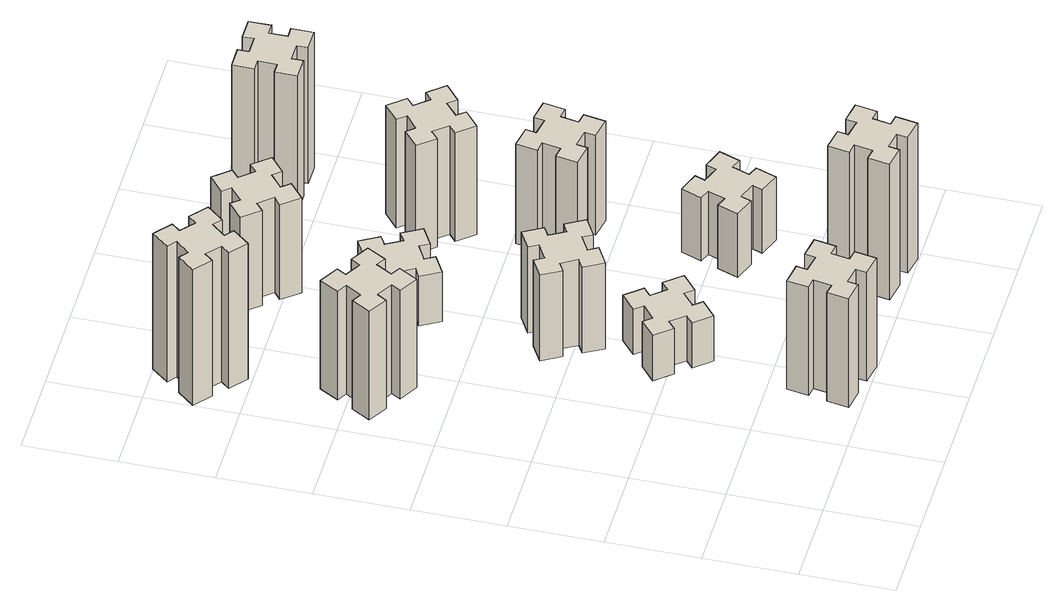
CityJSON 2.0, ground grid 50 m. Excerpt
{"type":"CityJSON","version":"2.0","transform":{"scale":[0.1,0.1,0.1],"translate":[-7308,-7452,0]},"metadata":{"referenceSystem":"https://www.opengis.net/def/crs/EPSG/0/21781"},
"CityObjects":{
"building1":{"type":"Building","attributes":{"class":"1000","function":"1000","usage":"1000","yearOfConstruction":2016,"roofType":"1000","measuredHeight":72,"storeysAboveGround":30,"storeysBelowGround":0},"geometry":[{"type":"Solid","lod":"1","boundaries":[[[[0,1,2,3,4,5,6,7,8,9,10,11,12,13,14,15,16,17,18,19]],[[17,16,20,21]],[[16,15,22,20]],[[15,14,23,22]],[[14,13,24,23]],[[13,12,25,24]],[[12,11,26,25]],[[11,10,27,26]],[[10,9,28,27]],[[9,8,29,28]],[[8,7,30,29]],[[7,6,31,30]],[[6,5,32,31]],[[5,4,33,32]],[[4,3,34,33]],[[3,2,35,34]],[[2,1,36,35]],[[1,0,37,36]],[[0,19,38,37]],[[19,18,39,38]],[[18,17,21,39]],[[24,25,26,27,28,29,30,31,32,33,34,35,36,37,38,39,21,20,22,23]]]]}]},
"building2":{"type":"Building","attributes":{"class":"1000","function":"1000","usage":"1000","yearOfConstruction":2016,"roofType":"1000","measuredHeight":72,"storeysAboveGround":30,"storeysBelowGround":0},"geometry":[{"type":"Solid","lod":"1","boundaries":[[[[40,41,42,43,44,45,46,47,48,49,50,51,52,53,54,55,56,57,58,59]],[[57,56,60,61]],[[56,55,62,60]],[[55,54,63,62]],[[54,53,64,63]],[[53,52,65,64]],[[52,51,66,65]],[[51,50,67,66]],[[50,49,68,67]],[[49,48,69,68]],[[48,47,70,69]],[[47,46,71,70]],[[46,45,72,71]],[[45,44,73,72]],[[44,43,74,73]],[[43,42,75,74]],[[42,41,76,75]],[[41,40,77,76]],[[40,59,78,77]],[[59,58,79,78]],[[58,57,61,79]],[[64,65,66,67,68,69,70,71,72,73,74,75,76,77,78,79,61,60,62,63]]]]}]},
"building3":{"type":"Building","attributes":{"class":"1000","function":"1000","usage":"1000","yearOfConstruction":2016,"roofType":"1000","measuredHeight":90,"storeysAboveGround":30,"storeysBelowGround":0},"geometry":[{"type":"Solid","lod":"1","boundaries":[[[[80,81,82,83,84,85,86,87,88,89,90,91,92,93,94,95,96,97,98,99]],[[97,96,100,101]],[[96,95,102,100]],[[95,94,103,102]],[[94,93,104,103]],[[93,92,105,104]],[[92,91,106,105]],[[91,90,107,106]],[[90,89,108,107]],[[89,88,109,108]],[[88,87,110,109]],[[87,86,111,110]],[[86,85,112,111]],[[85,84,113,112]],[[84,83,114,113]],[[83,82,115,114]],[[82,81,116,115]],[[81,80,117,116]],[[80,99,118,117]],[[99,98,119,118]],[[98,97,101,119]],[[104,105,106,107,108,109,110,111,112,113,114,115,116,117,118,119,101,100,102,103]]]]}]},
"building4":{"type":"Building","attributes":{"class":"1000","function":"1000","usage":"1000","yearOfConstruction":2016,"roofType":"1000","measuredHeight":30,"storeysAboveGround":30,"storeysBelowGround":0},"geometry":[{"type":"Solid","lod":"1","boundaries":[[[[120,121,122,123,124,125,126,127,128,129,130,131,132,133,134,135,136,137,138,139]],[[137,136,140,141]],[[136,135,142,140]],[[135,134,143,142]],[[134,133,144,143]],[[133,132,145,144]],[[132,131,146,145]],[[131,130,147,146]],[[130,129,148,147]],[[129,128,149,148]],[[128,127,150,149]],[[127,126,151,150]],[[126,125,152,151]],[[125,124,153,152]],[[124,123,154,153]],[[123,122,155,154]],[[122,121,156,155]],[[121,120,157,156]],[[120,139,158,157]],[[139,138,159,158]],[[138,137,141,159]],[[144,145,146,147,148,149,150,151,152,153,154,155,156,157,158,159,141,140,142,143]]]]}]},
"building5":{"type":"Building","attributes":{"class":"1000","function":"1000","usage":"1000","yearOfConstruction":2016,"roofType":"1000","measuredHeight":57,"storeysAboveGround":30,"storeysBelowGround":0},"geometry":[{"type":"Solid","lod":"1","boundaries":[[[[160,161,162,163,164,165,166,167,168,169,170,171,172,173,174,175,176,177,178,179]],[[177,176,180,181]],[[176,175,182,180]],[[175,174,183,182]],[[174,173,184,183]],[[173,172,185,184]],[[172,171,186,185]],[[171,170,187,186]],[[170,169,188,187]],[[169,168,189,188]],[[168,167,190,189]],[[167,166,191,190]],[[166,165,192,191]],[[165,164,193,192]],[[164,163,194,193]],[[163,162,195,194]],[[162,161,196,195]],[[161,160,197,196]],[[160,179,198,197]],[[179,178,199,198]],[[178,177,181,199]],[[184,185,186,187,188,189,190,191,192,193,194,195,196,197,198,199,181,180,182,183]]]]}]},
"building6":{"type":"Building","attributes":{"class":"1000","function":"1000","usage":"1000","yearOfConstruction":2016,"roofType":"1000","measuredHeight":33,"storeysAboveGround":30,"storeysBelowGround":0},"geometry":[{"type":"Solid","lod":"1","boundaries":[[[[200,201,202,203,204,205,206,207,208,209,210,211,212,213,214,215,216,217,218,219]],[[217,216,220,221]],[[216,215,222,220]],[[215,214,223,222]],[[214,213,224,223]],[[213,212,225,224]],[[212,211,226,225]],[[211,210,227,226]],[[210,209,228,227]],[[209,208,229,228]],[[208,207,230,229]],[[207,206,231,230]],[[206,205,232,231]],[[205,204,233,232]],[[204,203,234,233]],[[203,202,235,234]],[[202,201,236,235]],[[201,200,237,236]],[[200,219,238,237]],[[219,218,239,238]],[[218,217,221,239]],[[224,225,226,227,228,229,230,231,232,233,234,235,236,237,238,239,221,220,222,223]]]]}]},
"building7":{"type":"Building","attributes":{"class":"1000","function":"1000","usage":"1000","yearOfConstruction":2016,"roofType":"1000","measuredHeight":90,"storeysAboveGround":30,"storeysBelowGround":0},"geometry":[{"type":"Solid","lod":"1","boundaries":[[[[240,241,242,243,244,245,246,247,248,249,250,251,252,253,254,255,256,257,258,259]],[[257,256,260,261]],[[256,255,262,260]],[[255,254,263,262]],[[254,253,264,263]],[[253,252,265,264]],[[252,251,266,265]],[[251,250,267,266]],[[250,249,268,267]],[[249,248,269,268]],[[248,247,270,269]],[[247,246,271,270]],[[246,245,272,271]],[[245,244,273,272]],[[244,243,274,273]],[[243,242,275,274]],[[242,241,276,275]],[[241,240,277,276]],[[240,259,278,277]],[[259,258,279,278]],[[258,257,261,279]],[[264,265,266,267,268,269,270,271,272,273,274,275,276,277,278,279,261,260,262,263]]]]}]},
"building8":{"type":"Building","attributes":{"class":"1000","function":"1000","usage":"1000","yearOfConstruction":2016,"roofType":"1000","measuredHeight":63,"storeysAboveGround":30,"storeysBelowGround":0},"geometry":[{"type":"Solid","lod":"1","boundaries":[[[[280,281,282,283,284,285,286,287,288,289,290,291,292,293,294,295,296,297,298,299]],[[297,296,300,301]],[[296,295,302,300]],[[295,294,303,302]],[[294,293,304,303]],[[293,292,305,304]],[[292,291,306,305]],[[291,290,307,306]],[[290,289,308,307]],[[289,288,309,308]],[[288,287,310,309]],[[287,286,311,310]],[[286,285,312,311]],[[285,284,313,312]],[[284,283,314,313]],[[283,282,315,314]],[[282,281,316,315]],[[281,280,317,316]],[[280,299,318,317]],[[299,298,319,318]],[[298,297,301,319]],[[304,305,306,307,308,309,310,311,312,313,314,315,316,317,318,319,301,300,302,303]]]]}]},
"building9":{"type":"Building","attributes":{"class":"1000","function":"1000","usage":"1000","yearOfConstruction":2016,"roofType":"1000","measuredHeight":42,"storeysAboveGround":30,"storeysBelowGround":0},"geometry":[{"type":"Solid","lod":"1","boundaries":[[[[320,321,322,323,324,325,326,327,328,329,330,331,332,333,334,335,336,337,338,339]],[[337,336,340,341]],[[336,335,342,340]],[[335,334,343,342]],[[334,333,344,343]],[[333,332,345,344]],[[332,331,346,345]],[[331,330,347,346]],[[330,329,348,347]],[[329,328,349,348]],[[328,327,350,349]],[[327,326,351,350]],[[326,325,352,351]],[[325,324,353,352]],[[324,323,354,353]],[[323,322,355,354]],[[322,321,356,355]],[[321,320,357,356]],[[320,339,358,357]],[[339,338,359,358]],[[338,337,341,359]],[[344,345,346,347,348,349,350,351,352,353,354,355,356,357,358,359,341,340,342,343]]]]}]},
"building10":{"type":"Building","attributes":{"class":"1000","function":"1000","usage":"1000","yearOfConstruction":2016,"roofType":"1000","measuredHeight":66,"storeysAboveGround":30,"storeysBelowGround":0},"geometry":[{"type":"Solid","lod":"1","boundaries":[[[[360,361,362,363,364,365,366,367,368,369,370,371,372,373,374,375,376,377,378,379]],[[377,376,380,381]],[[376,375,382,380]],[[375,374,383,382]],[[374,373,384,383]],[[373,372,385,384]],[[372,371,386,385]],[[371,370,387,386]],[[370,369,388,387]],[[369,368,389,388]],[[368,367,390,389]],[[367,366,391,390]],[[366,365,392,391]],[[365,364,393,392]],[[364,363,394,393]],[[363,362,395,394]],[[362,361,396,395]],[[361,360,397,396]],[[360,379,398,397]],[[379,378,399,398]],[[378,377,381,399]],[[384,385,386,387,388,389,390,391,392,393,394,395,396,397,398,399,381,380,382,383]]]]}]},
"building11":{"type":"Building","attributes":{"class":"1000","function":"1000","usage":"1000","yearOfConstruction":2016,"roofType":"1000","measuredHeight":72,"storeysAboveGround":30,"storeysBelowGround":0},"geometry":[{"type":"Solid","lod":"1","boundaries":[[[[400,401,402,403,404,405,406,407,408,409,410,411,412,413,414,415,416,417,418,419]],[[417,416,420,421]],[[416,415,422,420]],[[415,414,423,422]],[[414,413,424,423]],[[413,412,425,424]],[[412,411,426,425]],[[411,410,427,426]],[[410,409,428,427]],[[409,408,429,428]],[[408,407,430,429]],[[407,406,431,430]],[[406,405,432,431]],[[405,404,433,432]],[[404,403,434,433]],[[403,402,435,434]],[[402,401,436,435]],[[401,400,437,436]],[[400,419,438,437]],[[419,418,439,438]],[[418,417,421,439]],[[424,425,426,427,428,429,430,431,432,433,434,435,436,437,438,439,421,420,422,423]]]]}]},
"building12":{"type":"Building","attributes":{"class":"1000","function":"1000","usage":"1000","yearOfConstruction":2016,"roofType":"1000","measuredHeight":90,"storeysAboveGround":30,"storeysBelowGround":0},"geometry":[{"type":"Solid","lod":"1","boundaries":[[[[440,441,442,443,444,445,446,447,448,449,450,451,452,453,454,455,456,457,458,459]],[[457,456,460,461]],[[456,455,462,460]],[[455,454,463,462]],[[454,453,464,463]],[[453,452,465,464]],[[452,451,466,465]],[[451,450,467,466]],[[450,449,468,467]],[[449,448,469,468]],[[448,447,470,469]],[[447,446,471,470]],[[446,445,472,471]],[[445,444,473,472]],[[444,443,474,473]],[[443,442,475,474]],[[442,441,476,475]],[[441,440,477,476]],[[440,459,478,477]],[[459,458,479,478]],[[458,457,461,479]],[[464,465,466,467,468,469,470,471,472,473,474,475,476,477,478,479,461,460,462,463]]]]}]}
},
"vertices":[
[886,274,0],[868,175,0],[809,186,0],[788,67,0],[907,47,0],[917,106,0],[1015,88,0],[1005,29,0],[1123,8,0],[1144,127,0],[1085,137,0],[1102,235,0],[1161,225,0],[1182,343,0],[1064,364,0],[1054,305,0],[955,322,0],[966,381,0],[847,402,0],[827,284,0],[955,322,720],[966,381,720],[1054,305,720],[1064,364,720],[1182,343,720],[1161,225,720],[1102,235,720],[1085,137,720],[1144,127,720],[1123,8,720],[1005,29,720],[1015,88,720],[917,106,720],[907,47,720],[788,67,720],[809,186,720],[868,175,720],[886,274,720],[827,284,720],[847,402,720],
[416,2327,0],[466,2414,0],[518,2384,0],[578,2488,0],[474,2548,0],[444,2496,0],[357,2546,0],[387,2598,0],[283,2658,0],[223,2554,0],[275,2524,0],[225,2437,0],[173,2467,0],[113,2363,0],[217,2303,0],[247,2355,0],[334,2305,0],[304,2253,0],[408,2193,0],[468,2297,0],[334,2305,720],[304,2253,720],[247,2355,720],[217,2303,720],[113,2363,720],[173,2467,720],[225,2437,720],[275,2524,720],[223,2554,720],[283,2658,720],[387,2598,720],[357,2546,720],[444,2496,720],[474,2548,720],[578,2488,720],[518,2384,720],[466,2414,720],[416,2327,720],[468,2297,720],[408,2193,720],
[136,3213,0],[213,3149,0],[174,3103,0],[266,3026,0],[343,3118,0],[297,3156,0],[362,3233,0],[408,3194,0],[485,3286,0],[393,3363,0],[354,3317,0],[278,3382,0],[316,3428,0],[224,3505,0],[147,3413,0],[193,3374,0],[129,3298,0],[83,3336,0],[6,3244,0],[98,3167,0],[129,3298,900],[83,3336,900],[193,3374,900],[147,3413,900],[224,3505,900],[316,3428,900],[278,3382,900],[354,3317,900],[393,3363,900],[485,3286,900],[408,3194,900],[362,3233,900],[297,3156,900],[343,3118,900],[266,3026,900],[174,3103,900],[213,3149,900],[136,3213,900],[98,3167,900],[6,3244,900],
[1018,929,0],[1094,993,0],[1133,947,0],[1225,1024,0],[1148,1116,0],[1102,1078,0],[1037,1154,0],[1083,1193,0],[1006,1285,0],[914,1208,0],[953,1162,0],[876,1097,0],[838,1143,0],[746,1066,0],[823,974,0],[869,1013,0],[933,936,0],[887,898,0],[964,806,0],[1056,883,0],[933,936,300],[887,898,300],[869,1013,300],[823,974,300],[746,1066,300],[838,1143,300],[876,1097,300],[953,1162,300],[914,1208,300],[1006,1285,300],[1083,1193,300],[1037,1154,300],[1102,1078,300],[1148,1116,300],[1225,1024,300],[1133,947,300],[1094,993,300],[1018,929,300],[1056,883,300],[964,806,300],
[974,1706,0],[887,1656,0],[857,1708,0],[753,1648,0],[813,1544,0],[865,1574,0],[915,1487,0],[863,1457,0],[923,1353,0],[1027,1413,0],[997,1465,0],[1084,1515,0],[1114,1463,0],[1218,1523,0],[1158,1627,0],[1106,1597,0],[1056,1684,0],[1108,1714,0],[1048,1818,0],[944,1758,0],[1056,1684,570],[1108,1714,570],[1106,1597,570],[1158,1627,570],[1218,1523,570],[1114,1463,570],[1084,1515,570],[997,1465,570],[1027,1413,570],[923,1353,570],[863,1457,570],[915,1487,570],[865,1574,570],[813,1544,570],[753,1648,570],[857,1708,570],[887,1656,570],[974,1706,570],[944,1758,570],[1048,1818,570],
[865,2414,0],[915,2327,0],[863,2297,0],[923,2193,0],[1027,2253,0],[997,2305,0],[1084,2355,0],[1114,2303,0],[1218,2363,0],[1158,2467,0],[1106,2437,0],[1056,2524,0],[1108,2554,0],[1048,2658,0],[944,2598,0],[974,2546,0],[887,2496,0],[857,2548,0],[753,2488,0],[813,2384,0],[887,2496,330],[857,2548,330],[974,2546,330],[944,2598,330],[1048,2658,330],[1108,2554,330],[1056,2524,330],[1106,2437,330],[1158,2467,330],[1218,2363,330],[1114,2303,330],[1084,2355,330],[997,2305,330],[1027,2253,330],[923,2193,330],[863,2297,330],[915,2327,330],[865,2414,330],[813,2384,330],[753,2488,330],
[1894,305,0],[1795,322,0],[1806,381,0],[1687,402,0],[1667,284,0],[1726,274,0],[1708,175,0],[1649,186,0],[1628,67,0],[1747,47,0],[1757,106,0],[1855,88,0],[1845,29,0],[1963,8,0],[1984,127,0],[1925,137,0],[1942,235,0],[2001,225,0],[2022,343,0],[1904,364,0],[1942,235,900],[2001,225,900],[1925,137,900],[1984,127,900],[1963,8,900],[1845,29,900],[1855,88,900],[1757,106,900],[1747,47,900],[1628,67,900],[1649,186,900],[1708,175,900],[1726,274,900],[1667,284,900],[1687,402,900],[1806,381,900],[1795,322,900],[1894,305,900],[1904,364,900],[2022,343,900],
[1102,3198,0],[1037,3274,0],[1083,3313,0],[1006,3405,0],[914,3328,0],[953,3282,0],[876,3217,0],[838,3263,0],[746,3186,0],[823,3094,0],[869,3133,0],[933,3056,0],[887,3018,0],[964,2926,0],[1056,3003,0],[1018,3049,0],[1094,3113,0],[1133,3067,0],[1225,3144,0],[1148,3236,0],[1094,3113,630],[1133,3067,630],[1018,3049,630],[1056,3003,630],[964,2926,630],[887,3018,630],[933,3056,630],[869,3133,630],[823,3094,630],[746,3186,630],[838,3263,630],[876,3217,630],[953,3282,630],[914,3328,630],[1006,3405,630],[1083,3313,630],[1037,3274,630],[1102,3198,630],[1148,3236,630],[1225,3144,630],
[1741,859,0],[1835,825,0],[1814,769,0],[1927,727,0],[1968,840,0],[1912,861,0],[1946,955,0],[2002,934,0],[2043,1047,0],[1930,1088,0],[1910,1032,0],[1816,1066,0],[1837,1122,0],[1724,1163,0],[1683,1050,0],[1739,1030,0],[1705,936,0],[1649,957,0],[1607,844,0],[1720,803,0],[1705,936,420],[1649,957,420],[1739,1030,420],[1683,1050,420],[1724,1163,420],[1837,1122,420],[1816,1066,420],[1910,1032,420],[1930,1088,420],[2043,1047,420],[2002,934,420],[1946,955,420],[1912,861,420],[1968,840,420],[1927,727,420],[1814,769,420],[1835,825,420],[1741,859,420],[1720,803,420],[1607,844,420],
[1657,1686,0],[1755,1668,0],[1745,1609,0],[1863,1588,0],[1884,1707,0],[1825,1717,0],[1842,1815,0],[1901,1805,0],[1922,1923,0],[1804,1944,0],[1794,1885,0],[1695,1902,0],[1706,1961,0],[1587,1982,0],[1567,1864,0],[1626,1854,0],[1608,1755,0],[1549,1766,0],[1528,1647,0],[1647,1627,0],[1608,1755,660],[1549,1766,660],[1626,1854,660],[1567,1864,660],[1587,1982,660],[1706,1961,660],[1695,1902,660],[1794,1885,660],[1804,1944,660],[1922,1923,660],[1901,1805,660],[1842,1815,660],[1825,1717,660],[1884,1707,660],[1863,1588,660],[1745,1609,660],[1755,1668,660],[1657,1686,660],[1647,1627,660],[1528,1647,660],
[1509,2393,0],[1573,2316,0],[1527,2278,0],[1604,2186,0],[1696,2263,0],[1658,2309,0],[1734,2373,0],[1773,2327,0],[1865,2404,0],[1788,2496,0],[1742,2458,0],[1677,2534,0],[1723,2573,0],[1646,2665,0],[1554,2588,0],[1593,2542,0],[1516,2477,0],[1478,2523,0],[1386,2446,0],[1463,2354,0],[1516,2477,720],[1478,2523,720],[1593,2542,720],[1554,2588,720],[1646,2665,720],[1723,2573,720],[1677,2534,720],[1742,2458,720],[1788,2496,720],[1865,2404,720],[1773,2327,720],[1734,2373,720],[1658,2309,720],[1696,2263,720],[1604,2186,720],[1527,2278,720],[1573,2316,720],[1509,2393,720],[1463,2354,720],[1386,2446,720],
[1675,3155,0],[1775,3155,0],[1775,3095,0],[1895,3095,0],[1895,3215,0],[1835,3215,0],[1835,3315,0],[1895,3315,0],[1895,3435,0],[1775,3435,0],[1775,3375,0],[1675,3375,0],[1675,3435,0],[1555,3435,0],[1555,3315,0],[1615,3315,0],[1615,3215,0],[1555,3215,0],[1555,3095,0],[1675,3095,0],[1615,3215,900],[1555,3215,900],[1615,3315,900],[1555,3315,900],[1555,3435,900],[1675,3435,900],[1675,3375,900],[1775,3375,900],[1775,3435,900],[1895,3435,900],[1895,3315,900],[1835,3315,900],[1835,3215,900],[1895,3215,900],[1895,3095,900],[1775,3095,900],[1775,3155,900],[1675,3155,900],[1675,3095,900],[1555,3095,900]
]}
